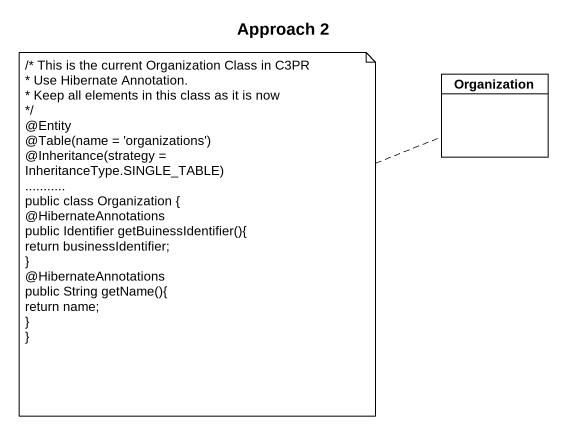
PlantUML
@startuml
title Approach 2
hide circle
hide empty members
class Organization
note left of Organization
  /* This is the current Organization Class in C3PR
  * Use Hibernate Annotation.
  * Keep all elements in this class as it is now
  */
  ~@Entity
  ~@Table(name = 'organizations')
  ~@Inheritance(strategy = InheritanceType.SINGLE_TABLE)
  ~...........
  public class Organization {
  ~@HibernateAnnotations
  public Identifier getBuinessIdentifier(){
  return businessIdentifier;
  ~}
  ~@HibernateAnnotations
  public String getName(){
  return name;
  ~}
  ~}
end note
@enduml
